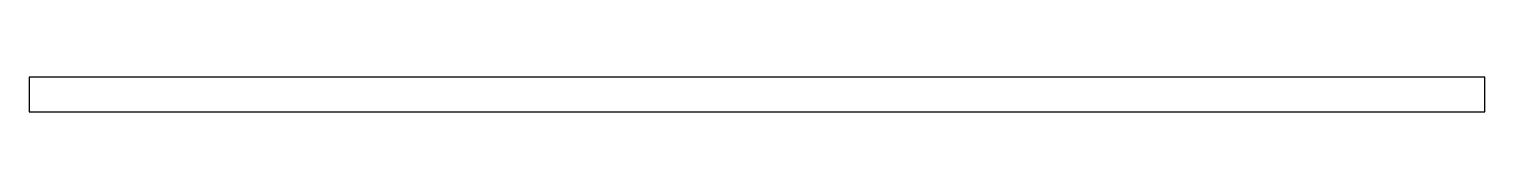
# Model space of a CAD drawing. Header units: millimetres. Extents: x 2.3 to 27.3, y -29.8 to -29.2.
import ezdxf

# ---------------------------------------------------------------- set-up
doc = ezdxf.new("R2010")
doc.units = ezdxf.units.MM

msp = doc.modelspace()

# ---------------------------------------------------------------- linework, layer by layer
for p, q in [((2.3, -29.2, 0.55), (2.3, -29.8, 0.55)), ((27.3, -29.2, 0.55), (2.3, -29.2, 0.55)), ((27.3, -29.8, 0.55), (27.3, -29.2, 0.55)), ((2.3, -29.8, 0.55), (27.3, -29.8, 0.55))]:
    msp.add_line(p, q)

doc.saveas('drawing.dxf')
